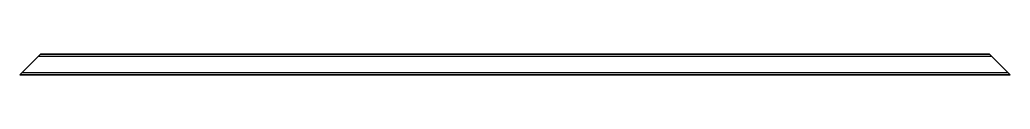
# Model space of a CAD drawing. Header units: inches. Extents: x 0 to 1430, y 0 to 30.
import ezdxf

# ---------------------------------------------------------------- set-up
doc = ezdxf.new("R2010")
doc.units = ezdxf.units.IN
doc.header["$MEASUREMENT"] = 0
doc.layers.add('SIMUMAK Visible (ISO)', color=7, linetype='Continuous', lineweight=35)
doc.layers.add('SIMUMAK Visible Narrow (ISO)', color=7, linetype='Continuous', lineweight=25)

# ---------------------------------------------------------------- blocks, each defined once
blk = doc.blocks.new('DIN 40 x 30 x 2 00000006_Sheet_4_2478B 40x30x2mm')
at = {"layer": 'SIMUMAK Visible (ISO)'}
for p, q in [((-688, 12), (-685, 15)), ((685, 15), (-685, 15)), ((685, 15), (688, 12)), ((-688, 12), (-712, -12)), ((712, -12), (688, 12)), ((-715, -15), (-712, -12)), ((712, -12), (715, -15)), ((715, -15), (-715, -15))]:
    blk.add_line(p, q, dxfattribs=at)
at = {"layer": 'SIMUMAK Visible Narrow (ISO)'}
for p, q in [((-688, 12), (688, 12)), ((712, -12), (-712, -12))]:
    blk.add_line(p, q, dxfattribs=at)

msp = doc.modelspace()

# ---------------------------------------------------------------- block references
msp.add_blockref('DIN 40 x 30 x 2 00000006_Sheet_4_2478B 40x30x2mm', (715, 15))

doc.saveas('drawing.dxf')
